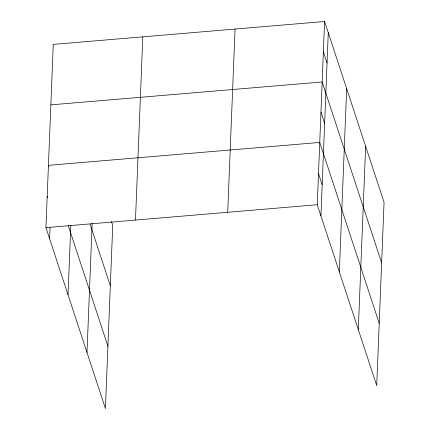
<?xml version="1.0" encoding="UTF-8"?>
<svg xmlns="http://www.w3.org/2000/svg" width="430" height="430" viewBox="0 0 430 430"><rect width="100%" height="100%" fill="white"/><g stroke="black" fill="none" stroke-linecap="round" stroke-linejoin="round"><path stroke-width="0.64" d="M111.494 221.455L112.746 225.272L105.409 408.5L45.94 227.631L53.282 44.403L324.591 21.5L384.06 202.369L376.718 385.597L317.254 204.728L324.591 21.5M49.617 238.817L50.068 227.551M68.031 294.813L70.816 225.288M86.994 352.503L92.176 223.17M135.471 220.074L142.814 36.846M227.717 212.286L235.059 29.057M320.93 215.914L328.273 32.691M339.34 271.911L346.682 88.682M358.308 329.6L365.65 146.377M50.858 104.866L322.172 81.963L381.636 262.837M45.94 227.631L317.254 204.728M323.381 51.734L327.058 62.92M320.957 112.198L324.639 123.383M379.217 323.301L319.748 142.432L48.434 165.335L48.843 166.577M318.501 173.58L322.177 184.766M90.037 224.035L110.327 285.735M68.225 225.519L107.903 346.204M47.187 196.483L47.596 197.725"/></g></svg>
